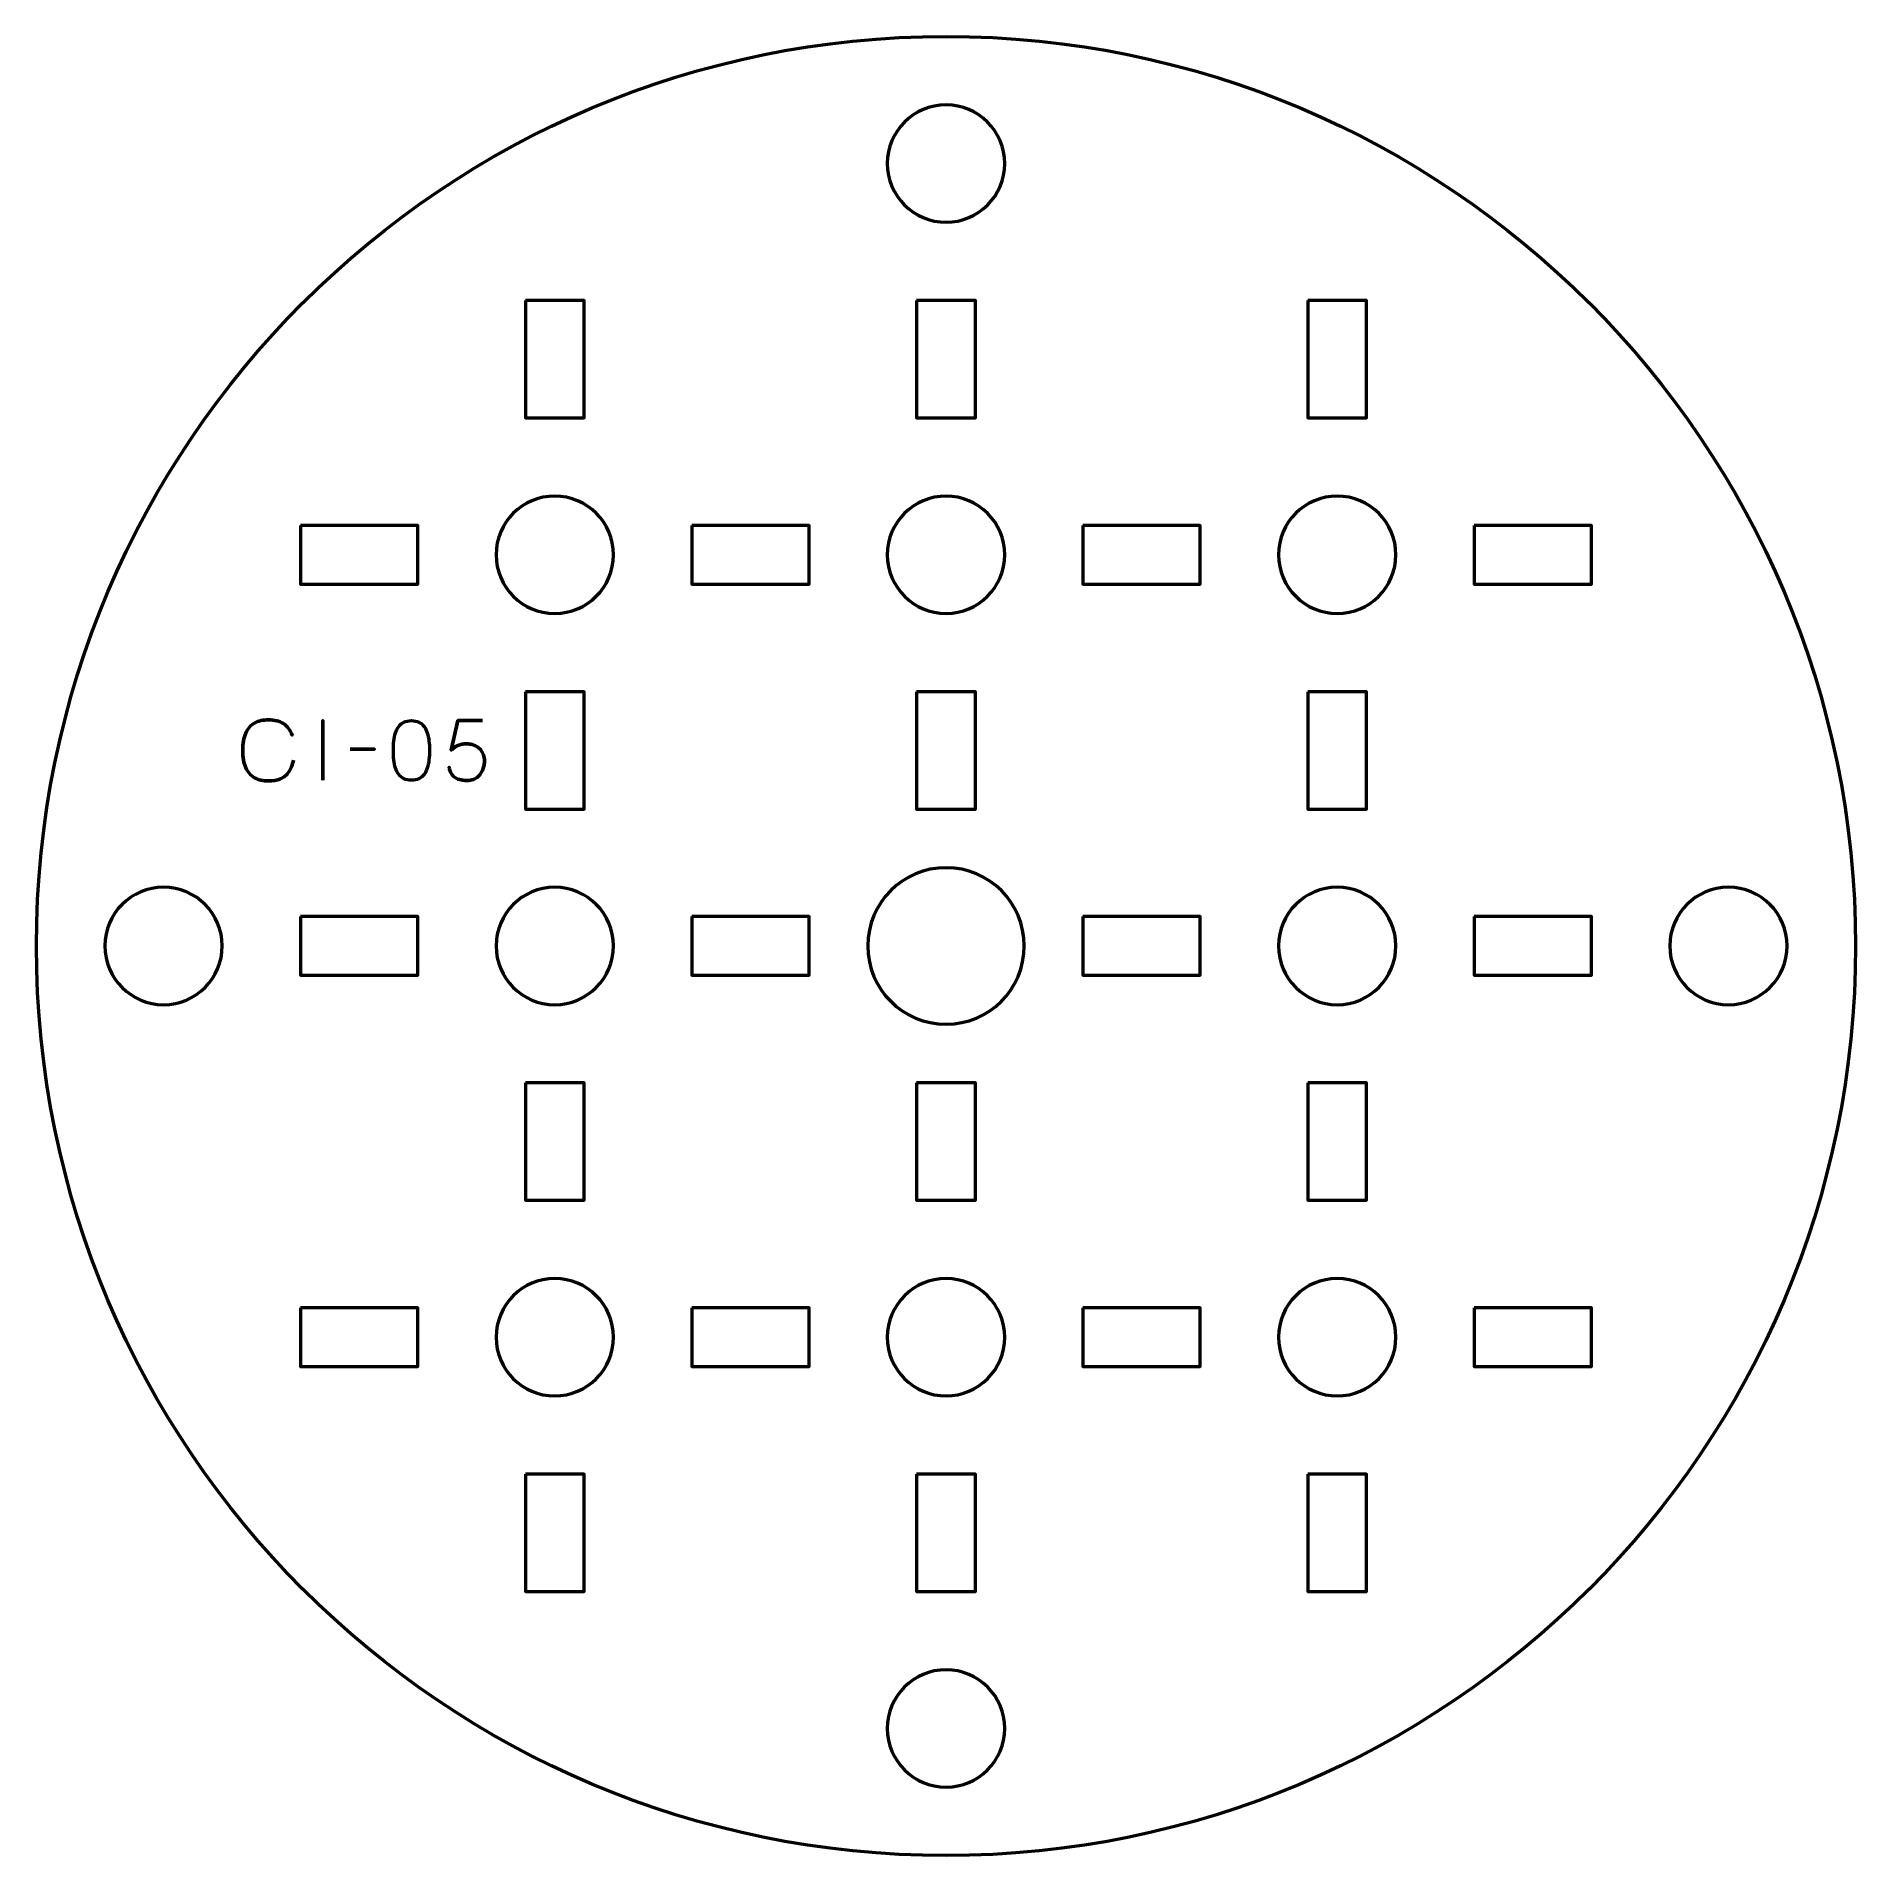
# Model space of a CAD drawing. Header units: centimetres. Extents: x -15.15 to -5.85, y -19.5 to -10.2.
import ezdxf

# ---------------------------------------------------------------- set-up
doc = ezdxf.new("R2010")
doc.units = ezdxf.units.CM
doc.header["$MEASUREMENT"] = 0
doc.layers.add('Layer 1', color=7, linetype='Continuous')

msp = doc.modelspace()

# ---------------------------------------------------------------- linework, layer by layer
at = {"layer": 'Layer 1', "color": 250, "lineweight": 53}
msp.add_ellipse((-10.5, -14.85004), major_axis=(0, 4.65), ratio=1, dxfattribs=at)
at = {"layer": 'Layer 1', "lineweight": 53}
for points in [[(-10.19997, -10.84997), (-10.19997, -11.01574), (-10.33431, -11.14997), (-10.49996, -11.14997), (-10.49996, -11.14997), (-10.66559, -11.14997), (-10.79997, -11.01574), (-10.79997, -10.84997), (-10.79997, -10.84997), (-10.79997, -10.68431), (-10.66559, -10.54997), (-10.49996, -10.54997), (-10.49996, -10.54997), (-10.33431, -10.54997), (-10.19997, -10.68431), (-10.19997, -10.84997)], [(-12.64997, -11.54999), (-12.64997, -11.54999), (-12.34997, -11.54999), (-12.34997, -11.54999), (-12.34997, -11.54999), (-12.34997, -11.54999), (-12.34997, -12.14999), (-12.34997, -12.14999), (-12.34997, -12.14999), (-12.34997, -12.14999), (-12.64997, -12.14999), (-12.64997, -12.14999), (-12.64997, -12.14999), (-12.64997, -12.14999), (-12.64997, -11.54999), (-12.64997, -11.54999)], [(-10.65004, -11.54999), (-10.65004, -11.54999), (-10.35004, -11.54999), (-10.35004, -11.54999), (-10.35004, -11.54999), (-10.35004, -11.54999), (-10.35004, -12.14999), (-10.35004, -12.14999), (-10.35004, -12.14999), (-10.35004, -12.14999), (-10.65004, -12.14999), (-10.65004, -12.14999), (-10.65004, -12.14999), (-10.65004, -12.14999), (-10.65004, -11.54999), (-10.65004, -11.54999)], [(-8.64994, -11.54999), (-8.64994, -11.54999), (-8.34993, -11.54999), (-8.34993, -11.54999), (-8.34993, -11.54999), (-8.34993, -11.54999), (-8.34993, -12.14999), (-8.34993, -12.14999), (-8.34993, -12.14999), (-8.34993, -12.14999), (-8.64994, -12.14999), (-8.64994, -12.14999), (-8.64994, -12.14999), (-8.64994, -12.14999), (-8.64994, -11.54999), (-8.64994, -11.54999)], [(-12.19989, -12.85004), (-12.19989, -13.01567), (-12.33427, -13.15005), (-12.4999, -13.15005), (-12.4999, -13.15005), (-12.66567, -13.15005), (-12.7999, -13.01567), (-12.7999, -12.85004), (-12.7999, -12.85004), (-12.7999, -12.68427), (-12.66567, -12.55004), (-12.4999, -12.55004), (-12.4999, -12.55004), (-12.33427, -12.55004), (-12.19989, -12.68427), (-12.19989, -12.85004)], [(-10.19997, -12.85004), (-10.19997, -13.01567), (-10.33431, -13.15005), (-10.49996, -13.15005), (-10.49996, -13.15005), (-10.66559, -13.15005), (-10.79997, -13.01567), (-10.79997, -12.85004), (-10.79997, -12.85004), (-10.79997, -12.68427), (-10.66559, -12.55004), (-10.49996, -12.55004), (-10.49996, -12.55004), (-10.33431, -12.55004), (-10.19997, -12.68427), (-10.19997, -12.85004)], [(-8.2, -12.85004), (-8.2, -13.01567), (-8.33424, -13.15005), (-8.50001, -13.15005), (-8.50001, -13.15005), (-8.66567, -13.15005), (-8.80001, -13.01567), (-8.80001, -12.85004), (-8.80001, -12.85004), (-8.80001, -12.68427), (-8.66567, -12.55004), (-8.50001, -12.55004), (-8.50001, -12.55004), (-8.33424, -12.55004), (-8.2, -12.68427), (-8.2, -12.85004)], [(-13.79995, -12.69997), (-13.79995, -12.69997), (-13.19995, -12.69997), (-13.19995, -12.69997), (-13.19995, -12.69997), (-13.19995, -12.69997), (-13.19995, -12.99997), (-13.19995, -12.99997), (-13.19995, -12.99997), (-13.19995, -12.99997), (-13.79995, -12.99997), (-13.79995, -12.99997), (-13.79995, -12.99997), (-13.79995, -12.99997), (-13.79995, -12.69997), (-13.79995, -12.69997)], [(-11.79999, -12.69997), (-11.79999, -12.69997), (-11.19998, -12.69997), (-11.19998, -12.69997), (-11.19998, -12.69997), (-11.19998, -12.69997), (-11.19998, -12.99997), (-11.19998, -12.99997), (-11.19998, -12.99997), (-11.19998, -12.99997), (-11.79999, -12.99997), (-11.79999, -12.99997), (-11.79999, -12.99997), (-11.79999, -12.99997), (-11.79999, -12.69997), (-11.79999, -12.69997)], [(-9.79992, -12.69997), (-9.79992, -12.69997), (-9.19992, -12.69997), (-9.19992, -12.69997), (-9.19992, -12.69997), (-9.19992, -12.69997), (-9.19992, -12.99997), (-9.19992, -12.99997), (-9.19992, -12.99997), (-9.19992, -12.99997), (-9.79992, -12.99997), (-9.79992, -12.99997), (-9.79992, -12.99997), (-9.79992, -12.99997), (-9.79992, -12.69997), (-9.79992, -12.69997)], [(-7.79995, -12.69997), (-7.79995, -12.69997), (-7.19995, -12.69997), (-7.19995, -12.69997), (-7.19995, -12.69997), (-7.19995, -12.69997), (-7.19995, -12.99997), (-7.19995, -12.99997), (-7.19995, -12.99997), (-7.19995, -12.99997), (-7.79995, -12.99997), (-7.79995, -12.99997), (-7.79995, -12.99997), (-7.79995, -12.99997), (-7.79995, -12.69997), (-7.79995, -12.69997)], [(-12.64997, -13.54995), (-12.64997, -13.54995), (-12.34997, -13.54995), (-12.34997, -13.54995), (-12.34997, -13.54995), (-12.34997, -13.54995), (-12.34997, -14.14996), (-12.34997, -14.14996), (-12.34997, -14.14996), (-12.34997, -14.14996), (-12.64997, -14.14996), (-12.64997, -14.14996), (-12.64997, -14.14996), (-12.64997, -14.14996), (-12.64997, -13.54995), (-12.64997, -13.54995)], [(-10.65004, -13.54995), (-10.65004, -13.54995), (-10.35004, -13.54995), (-10.35004, -13.54995), (-10.35004, -13.54995), (-10.35004, -13.54995), (-10.35004, -14.14996), (-10.35004, -14.14996), (-10.35004, -14.14996), (-10.35004, -14.14996), (-10.65004, -14.14996), (-10.65004, -14.14996), (-10.65004, -14.14996), (-10.65004, -14.14996), (-10.65004, -13.54995), (-10.65004, -13.54995)], [(-8.64994, -13.54995), (-8.64994, -13.54995), (-8.34993, -13.54995), (-8.34993, -13.54995), (-8.34993, -13.54995), (-8.34993, -13.54995), (-8.34993, -14.14996), (-8.34993, -14.14996), (-8.34993, -14.14996), (-8.34993, -14.14996), (-8.64994, -14.14996), (-8.64994, -14.14996), (-8.64994, -14.14996), (-8.64994, -14.14996), (-8.64994, -13.54995), (-8.64994, -13.54995)], [(-10.09996, -14.84998), (-10.09996, -15.07086), (-10.27908, -15.24998), (-10.49996, -15.24998), (-10.49996, -15.24998), (-10.7208, -15.24998), (-10.89998, -15.07086), (-10.89998, -14.84998), (-10.89998, -14.84998), (-10.89998, -14.62914), (-10.7208, -14.44996), (-10.49996, -14.44996), (-10.49996, -14.44996), (-10.27908, -14.44996), (-10.09996, -14.62914), (-10.09996, -14.84998)], [(-14.19997, -14.84998), (-14.19997, -15.01563), (-14.3342, -15.14997), (-14.49997, -15.14997), (-14.49997, -15.14997), (-14.66563, -15.14997), (-14.79997, -15.01563), (-14.79997, -14.84998), (-14.79997, -14.84998), (-14.79997, -14.68435), (-14.66563, -14.54997), (-14.49997, -14.54997), (-14.49997, -14.54997), (-14.3342, -14.54997), (-14.19997, -14.68435), (-14.19997, -14.84998)], [(-12.19989, -14.84998), (-12.19989, -15.01563), (-12.33427, -15.14997), (-12.4999, -15.14997), (-12.4999, -15.14997), (-12.66567, -15.14997), (-12.7999, -15.01563), (-12.7999, -14.84998), (-12.7999, -14.84998), (-12.7999, -14.68435), (-12.66567, -14.54997), (-12.4999, -14.54997), (-12.4999, -14.54997), (-12.33427, -14.54997), (-12.19989, -14.68435), (-12.19989, -14.84998)], [(-8.2, -14.84998), (-8.2, -15.01563), (-8.33424, -15.14997), (-8.50001, -15.14997), (-8.50001, -15.14997), (-8.66567, -15.14997), (-8.80001, -15.01563), (-8.80001, -14.84998), (-8.80001, -14.84998), (-8.80001, -14.68435), (-8.66567, -14.54997), (-8.50001, -14.54997), (-8.50001, -14.54997), (-8.33424, -14.54997), (-8.2, -14.68435), (-8.2, -14.84998)], [(-6.19993, -14.84998), (-6.19993, -15.01563), (-6.3343, -15.14997), (-6.49993, -15.14997), (-6.49993, -15.14997), (-6.6657, -15.14997), (-6.79993, -15.01563), (-6.79993, -14.84998), (-6.79993, -14.84998), (-6.79993, -14.68435), (-6.6657, -14.54997), (-6.49993, -14.54997), (-6.49993, -14.54997), (-6.3343, -14.54997), (-6.19993, -14.68435), (-6.19993, -14.84998)], [(-13.79995, -14.6999), (-13.79995, -14.6999), (-13.19995, -14.6999), (-13.19995, -14.6999), (-13.19995, -14.6999), (-13.19995, -14.6999), (-13.19995, -14.9999), (-13.19995, -14.9999), (-13.19995, -14.9999), (-13.19995, -14.9999), (-13.79995, -14.9999), (-13.79995, -14.9999), (-13.79995, -14.9999), (-13.79995, -14.9999), (-13.79995, -14.6999), (-13.79995, -14.6999)], [(-11.79999, -14.6999), (-11.79999, -14.6999), (-11.19998, -14.6999), (-11.19998, -14.6999), (-11.19998, -14.6999), (-11.19998, -14.6999), (-11.19998, -14.9999), (-11.19998, -14.9999), (-11.19998, -14.9999), (-11.19998, -14.9999), (-11.79999, -14.9999), (-11.79999, -14.9999), (-11.79999, -14.9999), (-11.79999, -14.9999), (-11.79999, -14.6999), (-11.79999, -14.6999)], [(-9.79992, -14.6999), (-9.79992, -14.6999), (-9.19992, -14.6999), (-9.19992, -14.6999), (-9.19992, -14.6999), (-9.19992, -14.6999), (-9.19992, -14.9999), (-9.19992, -14.9999), (-9.19992, -14.9999), (-9.19992, -14.9999), (-9.79992, -14.9999), (-9.79992, -14.9999), (-9.79992, -14.9999), (-9.79992, -14.9999), (-9.79992, -14.6999), (-9.79992, -14.6999)], [(-7.79995, -14.6999), (-7.79995, -14.6999), (-7.19995, -14.6999), (-7.19995, -14.6999), (-7.19995, -14.6999), (-7.19995, -14.6999), (-7.19995, -14.9999), (-7.19995, -14.9999), (-7.19995, -14.9999), (-7.19995, -14.9999), (-7.79995, -14.9999), (-7.79995, -14.9999), (-7.79995, -14.9999), (-7.79995, -14.9999), (-7.79995, -14.6999), (-7.79995, -14.6999)], [(-12.64997, -15.55002), (-12.64997, -15.55002), (-12.34997, -15.55002), (-12.34997, -15.55002), (-12.34997, -15.55002), (-12.34997, -15.55002), (-12.34997, -16.15002), (-12.34997, -16.15002), (-12.34997, -16.15002), (-12.34997, -16.15002), (-12.64997, -16.15002), (-12.64997, -16.15002), (-12.64997, -16.15002), (-12.64997, -16.15002), (-12.64997, -15.55002), (-12.64997, -15.55002)], [(-10.65004, -15.55002), (-10.65004, -15.55002), (-10.35004, -15.55002), (-10.35004, -15.55002), (-10.35004, -15.55002), (-10.35004, -15.55002), (-10.35004, -16.15002), (-10.35004, -16.15002), (-10.35004, -16.15002), (-10.35004, -16.15002), (-10.65004, -16.15002), (-10.65004, -16.15002), (-10.65004, -16.15002), (-10.65004, -16.15002), (-10.65004, -15.55002), (-10.65004, -15.55002)], [(-8.64994, -15.55002), (-8.64994, -15.55002), (-8.34993, -15.55002), (-8.34993, -15.55002), (-8.34993, -15.55002), (-8.34993, -15.55002), (-8.34993, -16.15002), (-8.34993, -16.15002), (-8.34993, -16.15002), (-8.34993, -16.15002), (-8.64994, -16.15002), (-8.64994, -16.15002), (-8.64994, -16.15002), (-8.64994, -16.15002), (-8.64994, -15.55002), (-8.64994, -15.55002)], [(-12.19989, -16.84993), (-12.19989, -17.0157), (-12.33427, -17.14994), (-12.4999, -17.14994), (-12.4999, -17.14994), (-12.66567, -17.14994), (-12.7999, -17.0157), (-12.7999, -16.84993), (-12.7999, -16.84993), (-12.7999, -16.68427), (-12.66567, -16.54993), (-12.4999, -16.54993), (-12.4999, -16.54993), (-12.33427, -16.54993), (-12.19989, -16.68427), (-12.19989, -16.84993)], [(-10.19997, -16.84993), (-10.19997, -17.0157), (-10.33431, -17.14994), (-10.49996, -17.14994), (-10.49996, -17.14994), (-10.66559, -17.14994), (-10.79997, -17.0157), (-10.79997, -16.84993), (-10.79997, -16.84993), (-10.79997, -16.68427), (-10.66559, -16.54993), (-10.49996, -16.54993), (-10.49996, -16.54993), (-10.33431, -16.54993), (-10.19997, -16.68427), (-10.19997, -16.84993)], [(-8.2, -16.84993), (-8.2, -17.0157), (-8.33424, -17.14994), (-8.50001, -17.14994), (-8.50001, -17.14994), (-8.66567, -17.14994), (-8.80001, -17.0157), (-8.80001, -16.84993), (-8.80001, -16.84993), (-8.80001, -16.68427), (-8.66567, -16.54993), (-8.50001, -16.54993), (-8.50001, -16.54993), (-8.33424, -16.54993), (-8.2, -16.68427), (-8.2, -16.84993)], [(-13.79995, -16.7), (-13.79995, -16.7), (-13.19995, -16.7), (-13.19995, -16.7), (-13.19995, -16.7), (-13.19995, -16.7), (-13.19995, -17.00001), (-13.19995, -17.00001), (-13.19995, -17.00001), (-13.19995, -17.00001), (-13.79995, -17.00001), (-13.79995, -17.00001), (-13.79995, -17.00001), (-13.79995, -17.00001), (-13.79995, -16.7), (-13.79995, -16.7)], [(-11.79999, -16.7), (-11.79999, -16.7), (-11.19998, -16.7), (-11.19998, -16.7), (-11.19998, -16.7), (-11.19998, -16.7), (-11.19998, -17.00001), (-11.19998, -17.00001), (-11.19998, -17.00001), (-11.19998, -17.00001), (-11.79999, -17.00001), (-11.79999, -17.00001), (-11.79999, -17.00001), (-11.79999, -17.00001), (-11.79999, -16.7), (-11.79999, -16.7)], [(-9.79992, -16.7), (-9.79992, -16.7), (-9.19992, -16.7), (-9.19992, -16.7), (-9.19992, -16.7), (-9.19992, -16.7), (-9.19992, -17.00001), (-9.19992, -17.00001), (-9.19992, -17.00001), (-9.19992, -17.00001), (-9.79992, -17.00001), (-9.79992, -17.00001), (-9.79992, -17.00001), (-9.79992, -17.00001), (-9.79992, -16.7), (-9.79992, -16.7)], [(-7.79995, -16.7), (-7.79995, -16.7), (-7.19995, -16.7), (-7.19995, -16.7), (-7.19995, -16.7), (-7.19995, -16.7), (-7.19995, -17.00001), (-7.19995, -17.00001), (-7.19995, -17.00001), (-7.19995, -17.00001), (-7.79995, -17.00001), (-7.79995, -17.00001), (-7.79995, -17.00001), (-7.79995, -17.00001), (-7.79995, -16.7), (-7.79995, -16.7)], [(-12.64997, -17.54999), (-12.64997, -17.54999), (-12.34997, -17.54999), (-12.34997, -17.54999), (-12.34997, -17.54999), (-12.34997, -17.54999), (-12.34997, -18.14999), (-12.34997, -18.14999), (-12.34997, -18.14999), (-12.34997, -18.14999), (-12.64997, -18.14999), (-12.64997, -18.14999), (-12.64997, -18.14999), (-12.64997, -18.14999), (-12.64997, -17.54999), (-12.64997, -17.54999)], [(-10.65004, -17.54999), (-10.65004, -17.54999), (-10.35004, -17.54999), (-10.35004, -17.54999), (-10.35004, -17.54999), (-10.35004, -17.54999), (-10.35004, -18.14999), (-10.35004, -18.14999), (-10.35004, -18.14999), (-10.35004, -18.14999), (-10.65004, -18.14999), (-10.65004, -18.14999), (-10.65004, -18.14999), (-10.65004, -18.14999), (-10.65004, -17.54999), (-10.65004, -17.54999)], [(-8.64994, -17.54999), (-8.64994, -17.54999), (-8.34993, -17.54999), (-8.34993, -17.54999), (-8.34993, -17.54999), (-8.34993, -17.54999), (-8.34993, -18.14999), (-8.34993, -18.14999), (-8.34993, -18.14999), (-8.34993, -18.14999), (-8.64994, -18.14999), (-8.64994, -18.14999), (-8.64994, -18.14999), (-8.64994, -18.14999), (-8.64994, -17.54999), (-8.64994, -17.54999)], [(-10.19997, -18.85001), (-10.19997, -19.01564), (-10.33431, -19.15001), (-10.49996, -19.15001), (-10.49996, -19.15001), (-10.66559, -19.15001), (-10.79997, -19.01564), (-10.79997, -18.85001), (-10.79997, -18.85001), (-10.79997, -18.68424), (-10.66559, -18.55001), (-10.49996, -18.55001), (-10.49996, -18.55001), (-10.33431, -18.55001), (-10.19997, -18.68424), (-10.19997, -18.85001)]]:
    msp.add_open_spline(points, degree=3, knots=[0, 0, 0, 0, 0.25, 0.25, 0.25, 0.25, 0.5, 0.5, 0.5, 0.5, 0.75, 0.75, 0.75, 0.75, 1, 1, 1, 1], dxfattribs=at)
at = {"layer": 'Layer 1', "color": 30, "lineweight": 53}
for points, knots in [([(-13.83612, -13.90037), (-13.84064, -13.92457), (-13.84854, -13.94454), (-13.85962, -13.9602), (-13.85962, -13.9602), (-13.87076, -13.9758), (-13.88502, -13.98737), (-13.90237, -13.99492), (-13.90237, -13.99492), (-13.91966, -14.00247), (-13.93998, -14.00628), (-13.96312, -14.00621), (-13.96312, -14.00621), (-13.99127, -14.00628), (-14.01519, -14.00084), (-14.03481, -13.98977), (-14.03481, -13.98977), (-14.05442, -13.97876), (-14.06938, -13.96176), (-14.07968, -13.93869), (-14.07968, -13.93869), (-14.08998, -13.91561), (-14.09513, -13.88605), (-14.0952, -13.85), (-14.0952, -13.85), (-14.09513, -13.81409), (-14.08998, -13.78459), (-14.07968, -13.76152), (-14.07968, -13.76152), (-14.06938, -13.73845), (-14.05442, -13.72138), (-14.03481, -13.7103), (-14.03481, -13.7103), (-14.01519, -13.69922), (-13.99127, -13.69372), (-13.96312, -13.69379), (-13.96312, -13.69379), (-13.93299, -13.69372), (-13.90774, -13.70014), (-13.88742, -13.71305), (-13.88742, -13.71305), (-13.86717, -13.72596), (-13.85228, -13.74593), (-13.8429, -13.77295), (-13.8429, -13.77295), (-13.85228, -13.74593), (-13.86717, -13.72596), (-13.88742, -13.71305), (-13.88742, -13.71305), (-13.90774, -13.70014), (-13.93299, -13.69372), (-13.96312, -13.69379), (-13.96312, -13.69379), (-13.99127, -13.69372), (-14.01519, -13.69922), (-14.03481, -13.7103), (-14.03481, -13.7103), (-14.05442, -13.72138), (-14.06938, -13.73845), (-14.07968, -13.76152), (-14.07968, -13.76152), (-14.08998, -13.78459), (-14.09513, -13.81409), (-14.0952, -13.85), (-14.0952, -13.85), (-14.09513, -13.88605), (-14.08998, -13.91561), (-14.07968, -13.93869), (-14.07968, -13.93869), (-14.06938, -13.96176), (-14.05442, -13.97876), (-14.03481, -13.98977), (-14.03481, -13.98977), (-14.01519, -14.00084), (-13.99127, -14.00628), (-13.96312, -14.00621), (-13.96312, -14.00621), (-13.93998, -14.00628), (-13.91966, -14.00247), (-13.90237, -13.99492), (-13.90237, -13.99492), (-13.88502, -13.98737), (-13.87076, -13.9758), (-13.85962, -13.9602), (-13.85962, -13.9602), (-13.84854, -13.94454), (-13.84064, -13.92457), (-13.83612, -13.90037)], [0, 0, 0, 0, 0.0454545, 0.0454545, 0.0454545, 0.0454545, 0.0909091, 0.0909091, 0.0909091, 0.0909091, 0.1363636, 0.1363636, 0.1363636, 0.1363636, 0.1818182, 0.1818182, 0.1818182, 0.1818182, 0.2272727, 0.2272727, 0.2272727, 0.2272727, 0.2727273, 0.2727273, 0.2727273, 0.2727273, 0.3181818, 0.3181818, 0.3181818, 0.3181818, 0.3636364, 0.3636364, 0.3636364, 0.3636364, 0.4090909, 0.4090909, 0.4090909, 0.4090909, 0.4545455, 0.4545455, 0.4545455, 0.4545455, 0.5, 0.5, 0.5, 0.5, 0.5454545, 0.5454545, 0.5454545, 0.5454545, 0.5909091, 0.5909091, 0.5909091, 0.5909091, 0.6363636, 0.6363636, 0.6363636, 0.6363636, 0.6818182, 0.6818182, 0.6818182, 0.6818182, 0.7272727, 0.7272727, 0.7272727, 0.7272727, 0.7727273, 0.7727273, 0.7727273, 0.7727273, 0.8181818, 0.8181818, 0.8181818, 0.8181818, 0.8636364, 0.8636364, 0.8636364, 0.8636364, 0.9090909, 0.9090909, 0.9090909, 0.9090909, 0.9545455, 0.9545455, 0.9545455, 0.9545455, 1, 1, 1, 1]), ([(-13.68626, -14.00282), (-13.68626, -14.00282), (-13.68626, -13.6976), (-13.68626, -13.6976), (-13.68626, -13.6976), (-13.68626, -13.6976), (-13.68626, -14.00282), (-13.68626, -14.00282)], [0, 0, 0, 0, 0.5, 0.5, 0.5, 0.5, 1, 1, 1, 1]), ([(-13.23287, -14.00282), (-13.21806, -14.00275), (-13.20529, -14.00014), (-13.19463, -13.99506), (-13.19463, -13.99506), (-13.18405, -13.98998), (-13.17523, -13.98271), (-13.16818, -13.97347), (-13.16818, -13.97347), (-13.16119, -13.96416), (-13.15569, -13.95315), (-13.1516, -13.94045), (-13.1516, -13.94045), (-13.14757, -13.92775), (-13.14468, -13.91385), (-13.14306, -13.89861), (-13.14306, -13.89861), (-13.14136, -13.88337), (-13.14052, -13.86735), (-13.14059, -13.85042), (-13.14059, -13.85042), (-13.14052, -13.83356), (-13.14136, -13.81754), (-13.14306, -13.80237), (-13.14306, -13.80237), (-13.14468, -13.7872), (-13.14757, -13.77323), (-13.1516, -13.76053), (-13.1516, -13.76053), (-13.15569, -13.7479), (-13.16119, -13.7369), (-13.16818, -13.72751), (-13.16818, -13.72751), (-13.17523, -13.7182), (-13.18405, -13.71093), (-13.19463, -13.70585), (-13.19463, -13.70585), (-13.20529, -13.7007), (-13.21806, -13.69809), (-13.23287, -13.69802), (-13.23287, -13.69802), (-13.24769, -13.69809), (-13.26046, -13.7007), (-13.27112, -13.70585), (-13.27112, -13.70585), (-13.2817, -13.71093), (-13.29052, -13.7182), (-13.29757, -13.72751), (-13.29757, -13.72751), (-13.30456, -13.7369), (-13.31006, -13.7479), (-13.31415, -13.76053), (-13.31415, -13.76053), (-13.31818, -13.77323), (-13.32107, -13.7872), (-13.32269, -13.80237), (-13.32269, -13.80237), (-13.32438, -13.81754), (-13.32523, -13.83356), (-13.32516, -13.85042), (-13.32516, -13.85042), (-13.32523, -13.86735), (-13.32438, -13.88337), (-13.32269, -13.89861), (-13.32269, -13.89861), (-13.32107, -13.91385), (-13.31818, -13.92775), (-13.31415, -13.94045), (-13.31415, -13.94045), (-13.31006, -13.95315), (-13.30456, -13.96416), (-13.29757, -13.97347), (-13.29757, -13.97347), (-13.29052, -13.98271), (-13.2817, -13.98998), (-13.27112, -13.99506), (-13.27112, -13.99506), (-13.26046, -14.00014), (-13.24769, -14.00275), (-13.23287, -14.00282)], [0, 0, 0, 0, 0.05, 0.05, 0.05, 0.05, 0.1, 0.1, 0.1, 0.1, 0.15, 0.15, 0.15, 0.15, 0.2, 0.2, 0.2, 0.2, 0.25, 0.25, 0.25, 0.25, 0.3, 0.3, 0.3, 0.3, 0.35, 0.35, 0.35, 0.35, 0.4, 0.4, 0.4, 0.4, 0.45, 0.45, 0.45, 0.45, 0.5, 0.5, 0.5, 0.5, 0.55, 0.55, 0.55, 0.55, 0.6, 0.6, 0.6, 0.6, 0.65, 0.65, 0.65, 0.65, 0.7, 0.7, 0.7, 0.7, 0.75, 0.75, 0.75, 0.75, 0.8, 0.8, 0.8, 0.8, 0.85, 0.85, 0.85, 0.85, 0.9, 0.9, 0.9, 0.9, 0.95, 0.95, 0.95, 0.95, 1, 1, 1, 1]), ([(-13.23287, -14.00282), (-13.21806, -14.00275), (-13.20529, -14.00014), (-13.19463, -13.99506), (-13.19463, -13.99506), (-13.18405, -13.98998), (-13.17523, -13.98271), (-13.16818, -13.97347), (-13.16818, -13.97347), (-13.16119, -13.96416), (-13.15569, -13.95315), (-13.1516, -13.94045), (-13.1516, -13.94045), (-13.14757, -13.92775), (-13.14468, -13.91385), (-13.14306, -13.89861), (-13.14306, -13.89861), (-13.14136, -13.88337), (-13.14052, -13.86735), (-13.14059, -13.85042), (-13.14059, -13.85042), (-13.14052, -13.83356), (-13.14136, -13.81754), (-13.14306, -13.80237), (-13.14306, -13.80237), (-13.14468, -13.7872), (-13.14757, -13.77323), (-13.1516, -13.76053), (-13.1516, -13.76053), (-13.15569, -13.7479), (-13.16119, -13.7369), (-13.16818, -13.72751), (-13.16818, -13.72751), (-13.17523, -13.7182), (-13.18405, -13.71093), (-13.19463, -13.70585), (-13.19463, -13.70585), (-13.20529, -13.7007), (-13.21806, -13.69809), (-13.23287, -13.69802), (-13.23287, -13.69802), (-13.24769, -13.69809), (-13.26046, -13.7007), (-13.27112, -13.70585), (-13.27112, -13.70585), (-13.2817, -13.71093), (-13.29052, -13.7182), (-13.29757, -13.72751), (-13.29757, -13.72751), (-13.30456, -13.7369), (-13.31006, -13.7479), (-13.31415, -13.76053), (-13.31415, -13.76053), (-13.31818, -13.77323), (-13.32107, -13.7872), (-13.32269, -13.80237), (-13.32269, -13.80237), (-13.32438, -13.81754), (-13.32523, -13.83356), (-13.32516, -13.85042), (-13.32516, -13.85042), (-13.32523, -13.86735), (-13.32438, -13.88337), (-13.32269, -13.89861), (-13.32269, -13.89861), (-13.32107, -13.91385), (-13.31818, -13.92775), (-13.31415, -13.94045), (-13.31415, -13.94045), (-13.31006, -13.95315), (-13.30456, -13.96416), (-13.29757, -13.97347), (-13.29757, -13.97347), (-13.29052, -13.98271), (-13.2817, -13.98998), (-13.27112, -13.99506), (-13.27112, -13.99506), (-13.26046, -14.00014), (-13.24769, -14.00275), (-13.23287, -14.00282)], [0, 0, 0, 0, 0.05, 0.05, 0.05, 0.05, 0.1, 0.1, 0.1, 0.1, 0.15, 0.15, 0.15, 0.15, 0.2, 0.2, 0.2, 0.2, 0.25, 0.25, 0.25, 0.25, 0.3, 0.3, 0.3, 0.3, 0.35, 0.35, 0.35, 0.35, 0.4, 0.4, 0.4, 0.4, 0.45, 0.45, 0.45, 0.45, 0.5, 0.5, 0.5, 0.5, 0.55, 0.55, 0.55, 0.55, 0.6, 0.6, 0.6, 0.6, 0.65, 0.65, 0.65, 0.65, 0.7, 0.7, 0.7, 0.7, 0.75, 0.75, 0.75, 0.75, 0.8, 0.8, 0.8, 0.8, 0.85, 0.85, 0.85, 0.85, 0.9, 0.9, 0.9, 0.9, 0.95, 0.95, 0.95, 0.95, 1, 1, 1, 1]), ([(-12.86881, -13.6976), (-12.86881, -13.6976), (-12.99581, -13.6976), (-12.99581, -13.6976), (-12.99581, -13.6976), (-12.99581, -13.6976), (-13.02968, -13.84915), (-13.02968, -13.84915), (-13.02968, -13.84915), (-13.02375, -13.84407), (-13.01811, -13.83949), (-13.01267, -13.83546), (-13.01267, -13.83546), (-13.00731, -13.83144), (-13.00167, -13.82806), (-12.99567, -13.82523), (-12.99567, -13.82523), (-12.98974, -13.82241), (-12.98297, -13.82029), (-12.97535, -13.81881), (-12.97535, -13.81881), (-12.9678, -13.81733), (-12.95877, -13.81655), (-12.9484, -13.81655), (-12.9484, -13.81655), (-12.93993, -13.81655), (-12.93146, -13.81768), (-12.923, -13.82001), (-12.923, -13.82001), (-12.91453, -13.82227), (-12.90649, -13.82573), (-12.89887, -13.83031), (-12.89887, -13.83031), (-12.89118, -13.83497), (-12.8844, -13.84076), (-12.87848, -13.84774), (-12.87848, -13.84774), (-12.87248, -13.85473), (-12.86775, -13.86291), (-12.86437, -13.87229), (-12.86437, -13.87229), (-12.86091, -13.88168), (-12.85915, -13.89233), (-12.85908, -13.90418), (-12.85908, -13.90418), (-12.859, -13.90856), (-12.8595, -13.91406), (-12.86049, -13.92055), (-12.86049, -13.92055), (-12.8614, -13.92704), (-12.8631, -13.9341), (-12.8655, -13.94158), (-12.8655, -13.94158), (-12.86789, -13.94906), (-12.87128, -13.95647), (-12.87558, -13.9638), (-12.87558, -13.9638), (-12.87989, -13.97114), (-12.88539, -13.97784), (-12.89202, -13.98391), (-12.89202, -13.98391), (-12.89866, -13.98998), (-12.9067, -13.99485), (-12.91608, -13.99852), (-12.91608, -13.99852), (-12.92554, -14.00211), (-12.93662, -14.00402), (-12.94924, -14.00409), (-12.94924, -14.00409), (-12.96434, -14.00402), (-12.97704, -14.0024), (-12.98734, -13.99936), (-12.98734, -13.99936), (-12.99765, -13.99626), (-13.00604, -13.99224), (-13.01253, -13.98716), (-13.01253, -13.98716), (-13.01909, -13.98208), (-13.02417, -13.9765), (-13.02784, -13.97044), (-13.02784, -13.97044), (-13.03151, -13.96437), (-13.03426, -13.9583), (-13.0361, -13.95223), (-13.0361, -13.95223), (-13.03793, -13.94616), (-13.03934, -13.94059), (-13.04026, -13.93551), (-13.04026, -13.93551), (-13.03934, -13.94059), (-13.03793, -13.94616), (-13.0361, -13.95223), (-13.0361, -13.95223), (-13.03426, -13.9583), (-13.03151, -13.96437), (-13.02784, -13.97044), (-13.02784, -13.97044), (-13.02417, -13.9765), (-13.01909, -13.98208), (-13.01253, -13.98716), (-13.01253, -13.98716), (-13.00604, -13.99224), (-12.99765, -13.99626), (-12.98734, -13.99936), (-12.98734, -13.99936), (-12.97704, -14.0024), (-12.96434, -14.00402), (-12.94924, -14.00409), (-12.94924, -14.00409), (-12.93662, -14.00402), (-12.92554, -14.00211), (-12.91608, -13.99852), (-12.91608, -13.99852), (-12.9067, -13.99485), (-12.89866, -13.98998), (-12.89202, -13.98391), (-12.89202, -13.98391), (-12.88539, -13.97784), (-12.87989, -13.97114), (-12.87558, -13.9638), (-12.87558, -13.9638), (-12.87128, -13.95647), (-12.86789, -13.94906), (-12.8655, -13.94158), (-12.8655, -13.94158), (-12.8631, -13.9341), (-12.8614, -13.92704), (-12.86049, -13.92055), (-12.86049, -13.92055), (-12.8595, -13.91406), (-12.859, -13.90856), (-12.85908, -13.90418), (-12.85908, -13.90418), (-12.85915, -13.89233), (-12.86091, -13.88168), (-12.86437, -13.87229), (-12.86437, -13.87229), (-12.86775, -13.86291), (-12.87248, -13.85473), (-12.87848, -13.84774), (-12.87848, -13.84774), (-12.8844, -13.84076), (-12.89118, -13.83497), (-12.89887, -13.83031), (-12.89887, -13.83031), (-12.90649, -13.82573), (-12.91453, -13.82227), (-12.923, -13.82001), (-12.923, -13.82001), (-12.93146, -13.81768), (-12.93993, -13.81655), (-12.9484, -13.81655), (-12.9484, -13.81655), (-12.95877, -13.81655), (-12.9678, -13.81733), (-12.97535, -13.81881), (-12.97535, -13.81881), (-12.98297, -13.82029), (-12.98974, -13.82241), (-12.99567, -13.82523), (-12.99567, -13.82523), (-13.00167, -13.82806), (-13.00731, -13.83144), (-13.01267, -13.83546), (-13.01267, -13.83546), (-13.01811, -13.83949), (-13.02375, -13.84407), (-13.02968, -13.84915), (-13.02968, -13.84915), (-13.02968, -13.84915), (-12.99581, -13.6976), (-12.99581, -13.6976), (-12.99581, -13.6976), (-12.99581, -13.6976), (-12.86881, -13.6976), (-12.86881, -13.6976)], [0, 0, 0, 0, 0.0227273, 0.0227273, 0.0227273, 0.0227273, 0.0454545, 0.0454545, 0.0454545, 0.0454545, 0.0681818, 0.0681818, 0.0681818, 0.0681818, 0.0909091, 0.0909091, 0.0909091, 0.0909091, 0.1136364, 0.1136364, 0.1136364, 0.1136364, 0.1363636, 0.1363636, 0.1363636, 0.1363636, 0.1590909, 0.1590909, 0.1590909, 0.1590909, 0.1818182, 0.1818182, 0.1818182, 0.1818182, 0.2045455, 0.2045455, 0.2045455, 0.2045455, 0.2272727, 0.2272727, 0.2272727, 0.2272727, 0.25, 0.25, 0.25, 0.25, 0.2727273, 0.2727273, 0.2727273, 0.2727273, 0.2954545, 0.2954545, 0.2954545, 0.2954545, 0.3181818, 0.3181818, 0.3181818, 0.3181818, 0.3409091, 0.3409091, 0.3409091, 0.3409091, 0.3636364, 0.3636364, 0.3636364, 0.3636364, 0.3863636, 0.3863636, 0.3863636, 0.3863636, 0.4090909, 0.4090909, 0.4090909, 0.4090909, 0.4318182, 0.4318182, 0.4318182, 0.4318182, 0.4545455, 0.4545455, 0.4545455, 0.4545455, 0.4772727, 0.4772727, 0.4772727, 0.4772727, 0.5, 0.5, 0.5, 0.5, 0.5227273, 0.5227273, 0.5227273, 0.5227273, 0.5454545, 0.5454545, 0.5454545, 0.5454545, 0.5681818, 0.5681818, 0.5681818, 0.5681818, 0.5909091, 0.5909091, 0.5909091, 0.5909091, 0.6136364, 0.6136364, 0.6136364, 0.6136364, 0.6363636, 0.6363636, 0.6363636, 0.6363636, 0.6590909, 0.6590909, 0.6590909, 0.6590909, 0.6818182, 0.6818182, 0.6818182, 0.6818182, 0.7045455, 0.7045455, 0.7045455, 0.7045455, 0.7272727, 0.7272727, 0.7272727, 0.7272727, 0.75, 0.75, 0.75, 0.75, 0.7727273, 0.7727273, 0.7727273, 0.7727273, 0.7954545, 0.7954545, 0.7954545, 0.7954545, 0.8181818, 0.8181818, 0.8181818, 0.8181818, 0.8409091, 0.8409091, 0.8409091, 0.8409091, 0.8636364, 0.8636364, 0.8636364, 0.8636364, 0.8863636, 0.8863636, 0.8863636, 0.8863636, 0.9090909, 0.9090909, 0.9090909, 0.9090909, 0.9318182, 0.9318182, 0.9318182, 0.9318182, 0.9545455, 0.9545455, 0.9545455, 0.9545455, 0.9772727, 0.9772727, 0.9772727, 0.9772727, 1, 1, 1, 1]), ([(-13.54529, -13.84322), (-13.54529, -13.84322), (-13.4221, -13.84322), (-13.4221, -13.84322), (-13.4221, -13.84322), (-13.4221, -13.84322), (-13.54529, -13.84322), (-13.54529, -13.84322)], [0, 0, 0, 0, 0.5, 0.5, 0.5, 0.5, 1, 1, 1, 1])]:
    msp.add_open_spline(points, degree=3, knots=knots, dxfattribs=at)

doc.saveas('drawing.dxf')
